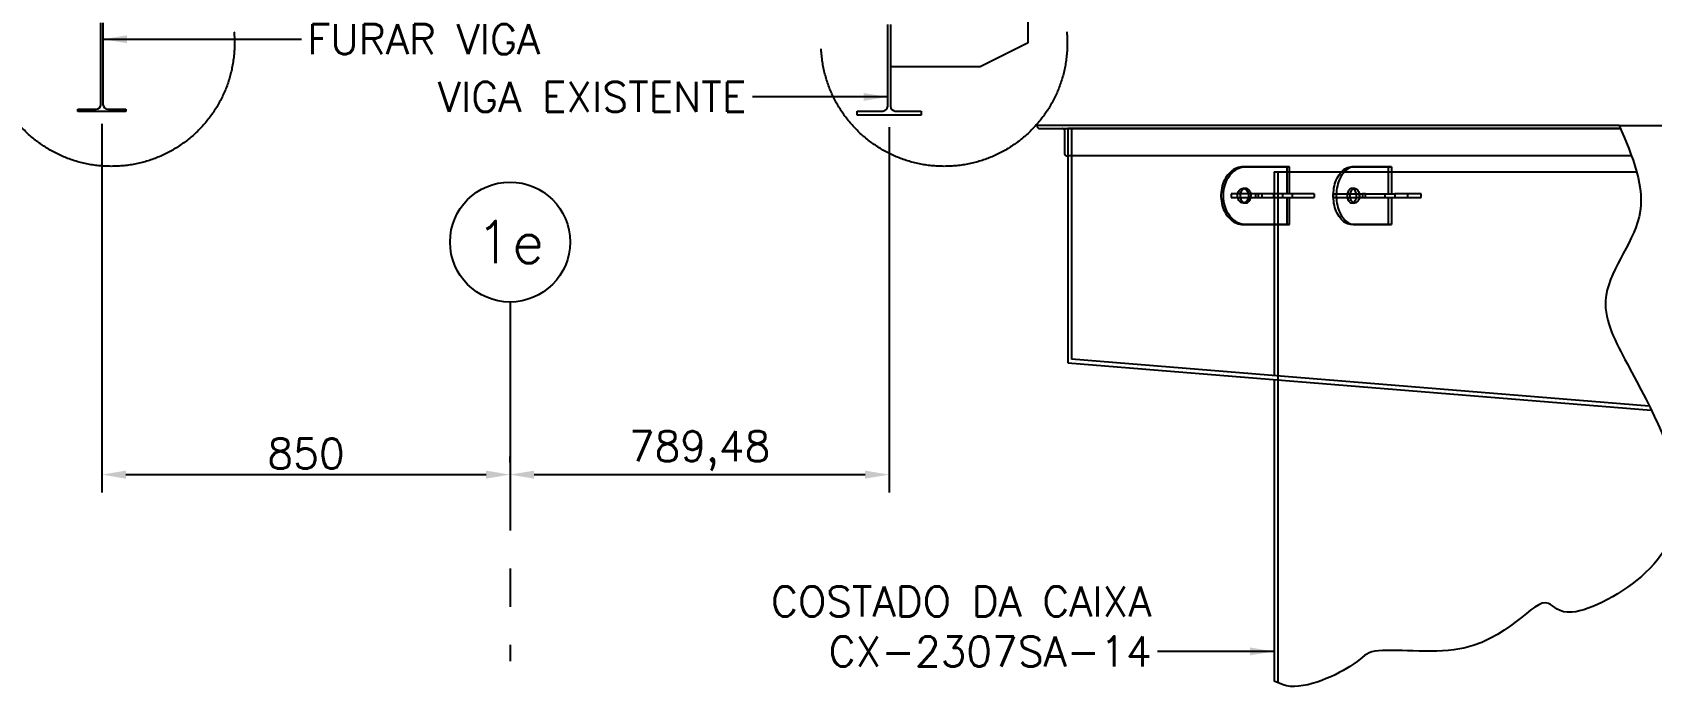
# Model space of a CAD drawing. Header units: metres. Extents: x 0 to 21025, y 0 to 14850.
# Drawn here: x 2607 to 5980, y 10787 to 12160 of the extents above; entities that cross this region are included whole.
import ezdxf
from ezdxf.enums import TextEntityAlignment as Align

# ---------------------------------------------------------------- set-up
doc = ezdxf.new("R2010")
doc.units = ezdxf.units.M
doc.header["$LTSCALE"] = 25
doc.linetypes.add('CENTER2', pattern=[28.575, 19.05, -3.175, 3.175, -3.175])
doc.linetypes.add('PHANTOM', pattern=[63.5, 31.75, -6.35, 6.35, -6.35, 6.35, -6.35])
for name, color, linetype in [('18_COTAS', 7, 'Continuous'), ('GSB', 7, 'Continuous'), ('SC1', 7, 'CENTER2'), ('SDM', 7, 'Continuous'), ('SL1', 8, 'Continuous'), ('SL4', 4, 'Continuous'), ('SRE', 2, 'PHANTOM')]:
    doc.layers.add(name, color=color, linetype=linetype)
doc.styles.add('R140', font='simplex.shx', dxfattribs={"height": 3.5})
doc.styles.add('ROMANS', font='ROMANS.SHX')
doc.dimstyles.new('25___1-25', dxfattribs={"dimscale": 25, "dimtxt": 2.5, "dimasz": 2, "dimexe": 1.5, "dimexo": 1, "dimgap": 0.5, "dimtad": 1, "dimzin": 12, "dimtxsty": 'ROMANS', "dimcen": 0, "dimclrd": 256, "dimclre": 256, "dimclrt": 3, "dimazin": 3, "dimtfac": 1, "dimtmove": 0, "dimatfit": 0, "dimfxl": 1, "dimlwd": -1, "dimlwe": -1, "dimarcsym": 0})

# ---------------------------------------------------------------- blocks, each defined once
blk = doc.blocks.new('*D40')
at = {"layer": '18_COTAS', "transparency": 16777216}
for p, q in [((2752.3, 11970.1), (2752.3, 11201.3)), ((3602.3, 11263.8), (3602.3, 11276.3)), ((2802.3, 11238.8), (3552.3, 11238.8))]:
    blk.add_line(p, q, dxfattribs=at)
for points in [[(2802.3, 11247.1), (2802.3, 11230.4), (2752.3, 11238.8)], [(3552.3, 11247.1), (3552.3, 11230.4), (3602.3, 11238.8)]]:
    blk.add_solid(points, dxfattribs=at)
at = {"layer": 'Defpoints', "color": 0, "transparency": 16777216}
for p in [(2752.3, 11995.1), (3602.3, 11238.8), (3602.3, 11238.8)]:
    blk.add_point(p, dxfattribs=at)
at = {"layer": '18_COTAS', "color": 3, "transparency": 16777216, "insert": (3177.3, 11282.5), "char_height": 62.5, "attachment_point": 5, "style": 'ROMANS'}
blk.add_mtext('850', dxfattribs=at)
blk = doc.blocks.new('INDICACAO_EIXO')
at = {"layer": 'GSB', "color": 3}
blk.add_circle((0, 0), 5, dxfattribs=at)
blk = doc.blocks.new('*D43')
at = {"layer": '18_COTAS', "transparency": 16777216}
for p, q in [((6052.1, 12245.1), (6052.1, 12658.9)), ((4706.5, 12195.1), (6089.6, 12195.1)), ((6052.1, 11966.4), (6052.1, 12195.1)), ((6027.1, 11966.4), (6014.6, 11966.4)), ((6052.1, 11916.4), (6052.1, 11866.4))]:
    blk.add_line(p, q, dxfattribs=at)
for points in [[(6043.7, 12245.1), (6060.4, 12245.1), (6052.1, 12195.1)], [(6043.7, 11916.4), (6060.4, 11916.4), (6052.1, 11966.4)]]:
    blk.add_solid(points, dxfattribs=at)
at = {"layer": 'Defpoints', "color": 0, "transparency": 16777216}
for p in [(4681.5, 12195.1), (6052.1, 11966.4), (6052.1, 11966.4)]:
    blk.add_point(p, dxfattribs=at)
at = {"layer": '18_COTAS', "color": 3, "transparency": 16777216, "insert": (6002.4, 12491.6), "char_height": 62.5, "attachment_point": 5, "rotation": 90, "style": 'ROMANS'}
blk.add_mtext('228,72', dxfattribs=at)
blk = doc.blocks.new('*D44')
at = {"layer": '18_COTAS', "transparency": 16777216}
for p, q in [((4391.8, 11963.1), (4391.8, 11201.3)), ((3602.3, 11263.8), (3602.3, 11276.3)), ((3652.3, 11238.8), (4341.8, 11238.8))]:
    blk.add_line(p, q, dxfattribs=at)
for points in [[(3652.3, 11247.1), (3652.3, 11230.4), (3602.3, 11238.8)], [(4341.8, 11247.1), (4341.8, 11230.4), (4391.8, 11238.8)]]:
    blk.add_solid(points, dxfattribs=at)
at = {"layer": 'Defpoints', "color": 0, "transparency": 16777216}
for p in [(4391.8, 11988.1), (3602.3, 11238.8), (4391.8, 11238.8)]:
    blk.add_point(p, dxfattribs=at)
at = {"layer": '18_COTAS', "color": 3, "transparency": 16777216, "insert": (3997, 11288.5), "char_height": 62.5, "attachment_point": 5, "style": 'ROMANS'}
blk.add_mtext('789,48', dxfattribs=at)

msp = doc.modelspace()

# ---------------------------------------------------------------- linework, layer by layer
at = {"layer": 'SC1'}
msp.add_line((3602.284, 11598.461), (3602.284, 10850.146), dxfattribs=at)
at = {"layer": 'SDM'}
msp.add_line((5912.189, 11966.414), (6470.029, 11966.414), dxfattribs=at)
msp.add_open_spline([(5912.189, 11966.414), (5940.066, 11901.986), (5994.817, 11775.446), (5848.693, 11618.721), (5961.176, 11411.587), (6067.021, 11209.332), (5998.498, 11032.162), (5798.234, 10927.445), (5748.687, 11015.361), (5659.791, 10840.44), (5389.005, 10884.8), (5371.071, 10841.28), (5248.521, 10786.6), (5212.758, 10800.741), (5212.758, 10800.741), (5193.759, 10808.344), (5193.759, 10808.344)], degree=3, knots=[0, 0, 0, 0, 194.8016966, 382.60436876, 521.24409009, 840.44285447, 1067.48732685, 1275.00950408, 1433.71503451, 1897.58434376, 2137.48786665, 2259.08929892, 2419.64918994, 2419.64918994, 2419.64918994, 2419.64921444, 2419.64921444, 2419.64921444, 2419.64921444], dxfattribs=at)
at = {"layer": 'SL1'}
for p, q in [((2750.134, 12010.363), (2750.134, 12179.903)), ((2754.434, 12179.903), (2754.434, 12010.363)), ((4388.859, 12006.463), (4388.859, 12176.663)), ((4394.659, 12176.663), (4394.659, 12006.463)), ((2702.284, 11995.133), (2702.284, 12000.363)), ((2702.284, 12000.363), (2740.134, 12000.363)), ((2802.284, 11995.133), (2702.284, 11995.133)), ((2764.434, 12000.363), (2802.284, 12000.363)), ((2802.284, 12000.363), (2802.284, 11995.133)), ((4325.259, 11988.063), (4325.259, 11996.463)), ((4325.259, 11996.463), (4378.859, 11996.463)), ((4458.259, 11988.063), (4325.259, 11988.063)), ((4404.659, 11996.463), (4458.259, 11996.463)), ((4458.259, 11996.463), (4458.259, 11988.063)), ((4763.759, 11960.063), (4763.759, 11471.979)), ((5914.936, 11960.063), (4763.759, 11960.063)), ((4771.759, 11960.063), (4771.759, 11479.354)), ((5220.312, 11880.063), (5129.012, 11880.063)), ((5131.583, 11880.063), (5129.012, 11880.063)), ((5131.583, 11880.063), (5134.154, 11880.063)), ((5134.154, 11880.063), (5225.509, 11880.063)), ((5220.312, 11880.063), (5220.312, 11824.013)), ((5225.509, 11880.063), (5220.312, 11880.063)), ((5225.509, 11824.013), (5225.509, 11880.063)), ((5358.685, 11880.063), (5355.621, 11880.063)), ((5355.621, 11880.063), (5432.276, 11880.063)), ((5358.685, 11880.063), (5361.749, 11880.063)), ((5438.36, 11880.063), (5361.749, 11880.063)), ((5432.276, 11880.063), (5438.36, 11880.063)), ((5432.276, 11824.013), (5432.276, 11880.063)), ((5438.36, 11880.063), (5438.36, 11824.013)), ((5193.759, 11870.063), (5948.777, 11870.063)), ((5193.759, 11870.063), (5193.759, 11444.957)), ((5201.759, 11870.063), (5201.759, 10805.142)), ((5104.017, 11824.013), (5104.017, 11816.013)), ((5169.04, 11824.013), (5104.017, 11824.013)), ((5104.017, 11816.013), (5169.04, 11816.013)), ((5134.154, 11835.013), (5129.012, 11835.013)), ((5129.012, 11805.013), (5134.154, 11805.013)), ((5155.44, 11816.013), (5155.44, 11824.013)), ((5160.583, 11824.013), (5160.583, 11816.013)), ((5169.04, 11816.013), (5169.04, 11824.013)), ((5192.731, 11824.013), (5169.04, 11824.013)), ((5169.04, 11816.013), (5192.731, 11816.013)), ((5192.731, 11824.013), (5192.731, 11816.013)), ((5220.312, 11824.013), (5192.731, 11824.013)), ((5192.731, 11816.013), (5220.312, 11816.013)), ((5212.006, 11816.013), (5212.006, 11824.013)), ((5225.509, 11824.013), (5220.312, 11824.013)), ((5220.312, 11816.013), (5220.312, 11760.063)), ((5220.312, 11816.013), (5225.509, 11816.013)), ((5231.671, 11824.013), (5225.509, 11824.013)), ((5225.509, 11816.013), (5231.671, 11816.013)), ((5225.509, 11760.063), (5225.509, 11816.013)), ((5231.671, 11816.013), (5231.671, 11824.013)), ((5277.028, 11824.013), (5231.671, 11824.013)), ((5231.671, 11816.013), (5277.028, 11816.013)), ((5277.028, 11824.013), (5277.028, 11816.013)), ((5316.514, 11816.013), (5316.514, 11824.013)), ((5316.514, 11824.013), (5317.137, 11824.013)), ((5316.514, 11816.013), (5317.142, 11816.013)), ((5317.137, 11824.013), (5352.457, 11824.013)), ((5317.142, 11816.013), (5352.457, 11816.013)), ((5352.457, 11824.013), (5364.914, 11824.013)), ((5352.457, 11816.013), (5364.914, 11816.013)), ((5361.749, 11835.013), (5355.621, 11835.013)), ((5355.621, 11805.013), (5361.749, 11805.013)), ((5364.914, 11824.013), (5377.797, 11824.013)), ((5364.914, 11816.013), (5377.797, 11816.013)), ((5371.074, 11824.013), (5371.074, 11816.013)), ((5383.925, 11824.013), (5377.797, 11824.013)), ((5377.797, 11824.013), (5377.797, 11816.013)), ((5377.797, 11816.013), (5383.925, 11816.013)), ((5383.925, 11816.013), (5383.925, 11824.013)), ((5383.925, 11824.013), (5445.209, 11824.013)), ((5383.925, 11816.013), (5445.209, 11816.013)), ((5425.128, 11816.013), (5425.128, 11824.013)), ((5432.276, 11760.063), (5432.276, 11816.013)), ((5438.36, 11816.013), (5438.36, 11760.063)), ((5445.209, 11824.013), (5445.209, 11816.013)), ((5499.769, 11824.013), (5445.209, 11824.013)), ((5445.209, 11816.013), (5499.769, 11816.013)), ((5471.535, 11824.013), (5471.535, 11816.013)), ((5499.769, 11816.013), (5499.769, 11824.013)), ((5129.012, 11760.063), (5220.312, 11760.063)), ((5131.583, 11760.063), (5129.012, 11760.063)), ((5131.583, 11760.063), (5134.154, 11760.063)), ((5225.509, 11760.063), (5134.154, 11760.063)), ((5220.312, 11760.063), (5225.509, 11760.063)), ((5358.685, 11760.063), (5355.621, 11760.063)), ((5432.276, 11760.063), (5355.621, 11760.063)), ((5358.685, 11760.063), (5361.749, 11760.063)), ((5361.749, 11760.063), (5438.36, 11760.063)), ((5438.36, 11760.063), (5432.276, 11760.063)), ((4763.759, 11471.979), (5979.115, 11372.916)), ((5975.131, 11381.267), (4771.759, 11479.354)), ((5193.759, 11436.93), (5193.759, 10808.344))]:
    msp.add_line(p, q, dxfattribs=at)
at = {"layer": 'SL1', "extrusion": (2.22045e-16, 1, -2.22045e-16)}
for p, q in [((5912.189, 11966.413), (4700.259, 11966.413)), ((4752.409, 11960.063), (5914.936, 11960.063)), ((5938.214, 11902.913), (4762.409, 11902.913))]:
    msp.add_line(p, q, dxfattribs=at)
at = {"layer": 'SL1', "flags": 128}
for points in [[(5129.012, 11880.063), (5125.493, 11879.887), (5121.996, 11879.36), (5118.539, 11878.485), (5115.144, 11877.267), (5111.83, 11875.713), (5108.617, 11873.833), (5105.524, 11871.638), (5102.569, 11869.139), (5099.768, 11866.353), (5097.14, 11863.295), (5094.698, 11859.983), (5092.458, 11856.437), (5090.432, 11852.677), (5088.633, 11848.727), (5087.071, 11844.607), (5085.755, 11840.344), (5084.692, 11835.962), (5083.89, 11831.487), (5083.352, 11826.944), (5083.083, 11822.362), (5083.083, 11817.765), (5083.352, 11813.182), (5083.89, 11808.64), (5084.692, 11804.164), (5085.755, 11799.782), (5087.071, 11795.519), (5088.633, 11791.4), (5090.432, 11787.449), (5092.458, 11783.69), (5094.698, 11780.144), (5097.14, 11776.832), (5099.768, 11773.774), (5102.569, 11770.988), (5105.524, 11768.489), (5108.617, 11766.293), (5111.83, 11764.413), (5115.144, 11762.86), (5118.539, 11761.642), (5121.996, 11760.767), (5125.493, 11760.239), (5129.012, 11760.063)], [(5134.154, 11760.063), (5130.636, 11760.239), (5127.138, 11760.767), (5123.681, 11761.642), (5120.286, 11762.86), (5116.973, 11764.413), (5113.76, 11766.293), (5110.666, 11768.489), (5107.711, 11770.988), (5104.911, 11773.774), (5102.282, 11776.832), (5099.841, 11780.144), (5097.6, 11783.69), (5095.575, 11787.449), (5093.775, 11791.4), (5092.213, 11795.519), (5090.897, 11799.782), (5089.835, 11804.164), (5089.032, 11808.64), (5088.495, 11813.182), (5088.225, 11817.765), (5088.225, 11822.362), (5088.495, 11826.944), (5089.032, 11831.487), (5089.835, 11835.962), (5090.897, 11840.344), (5092.213, 11844.607), (5093.775, 11848.727), (5095.575, 11852.677), (5097.6, 11856.437), (5099.841, 11859.983), (5102.282, 11863.295), (5104.911, 11866.353), (5107.711, 11869.139), (5110.666, 11871.638), (5113.76, 11873.833), (5116.973, 11875.713), (5120.286, 11877.267), (5123.681, 11878.485), (5127.138, 11879.36), (5130.636, 11879.887), (5134.154, 11880.063)], [(5355.621, 11760.063), (5352.669, 11760.239), (5349.734, 11760.767), (5346.833, 11761.642), (5343.984, 11762.86), (5341.204, 11764.413), (5338.508, 11766.293), (5335.912, 11768.489), (5333.432, 11770.988), (5331.083, 11773.774), (5328.877, 11776.832), (5326.828, 11780.144), (5324.949, 11783.69), (5323.249, 11787.449), (5321.739, 11791.4), (5320.428, 11795.519), (5319.324, 11799.782), (5318.432, 11804.164), (5317.759, 11808.64), (5317.308, 11813.182), (5317.082, 11817.765), (5317.082, 11822.362), (5317.308, 11826.944), (5317.759, 11831.487), (5318.432, 11835.962), (5319.324, 11840.344), (5320.428, 11844.607), (5321.739, 11848.727), (5323.249, 11852.677), (5324.949, 11856.437), (5326.828, 11859.983), (5328.877, 11863.295), (5331.083, 11866.353), (5333.432, 11869.139), (5335.912, 11871.638), (5338.508, 11873.833), (5341.204, 11875.713), (5343.984, 11877.267), (5346.833, 11878.485), (5349.734, 11879.36), (5352.669, 11879.887), (5355.621, 11880.063)], [(5361.749, 11880.063), (5358.797, 11879.887), (5355.862, 11879.36), (5352.962, 11878.485), (5350.113, 11877.267), (5347.332, 11875.713), (5344.636, 11873.833), (5342.041, 11871.638), (5339.561, 11869.139), (5337.211, 11866.353), (5335.005, 11863.295), (5332.957, 11859.983), (5331.077, 11856.437), (5329.377, 11852.677), (5327.867, 11848.727), (5326.557, 11844.607), (5325.452, 11840.344), (5324.561, 11835.962), (5323.887, 11831.487), (5323.436, 11826.944), (5323.21, 11822.362), (5323.21, 11817.765), (5323.436, 11813.182), (5323.887, 11808.64), (5324.561, 11804.164), (5325.452, 11799.782), (5326.557, 11795.519), (5327.867, 11791.4), (5329.377, 11787.449), (5331.077, 11783.69), (5332.957, 11780.144), (5335.005, 11776.832), (5337.211, 11773.774), (5339.561, 11770.988), (5342.041, 11768.489), (5344.636, 11766.293), (5347.332, 11764.413), (5350.113, 11762.86), (5352.962, 11761.642), (5355.862, 11760.767), (5358.797, 11760.239), (5361.749, 11760.063)], [(5129.012, 11835.013), (5130.766, 11834.837), (5132.479, 11834.314), (5134.111, 11833.455), (5135.623, 11832.282), (5136.98, 11830.821), (5138.15, 11829.106), (5139.107, 11827.179), (5139.826, 11825.083), (5140.292, 11822.869), (5140.494, 11820.587), (5140.427, 11818.293), (5140.092, 11816.038), (5139.497, 11813.877), (5138.657, 11811.859), (5137.59, 11810.033), (5136.323, 11808.441), (5134.884, 11807.119), (5133.307, 11806.1), (5131.63, 11805.407), (5129.891, 11805.057), (5128.132, 11805.057), (5126.394, 11805.407), (5124.716, 11806.1), (5123.14, 11807.119), (5121.701, 11808.441), (5120.433, 11810.033), (5119.367, 11811.859), (5118.527, 11813.877), (5117.932, 11816.038), (5117.597, 11818.293), (5117.53, 11820.587), (5117.731, 11822.869), (5118.198, 11825.083), (5118.917, 11827.179), (5119.873, 11829.106), (5121.044, 11830.821), (5122.401, 11832.282), (5123.913, 11833.455), (5125.545, 11834.314), (5127.258, 11834.837), (5129.012, 11835.013)], [(5134.154, 11835.013), (5132.4, 11834.837), (5130.687, 11834.314), (5129.056, 11833.455), (5127.543, 11832.282), (5126.186, 11830.821), (5125.016, 11829.106), (5124.059, 11827.179), (5123.34, 11825.083), (5122.874, 11822.869), (5122.672, 11820.587), (5122.739, 11818.293), (5123.074, 11816.038), (5123.669, 11813.877), (5124.509, 11811.859), (5125.576, 11810.033), (5126.843, 11808.441), (5128.282, 11807.119), (5129.859, 11806.1), (5131.536, 11805.407), (5133.275, 11805.057), (5135.034, 11805.057), (5136.772, 11805.407), (5138.45, 11806.1), (5140.026, 11807.119), (5141.465, 11808.441), (5142.733, 11810.033), (5143.799, 11811.859), (5144.639, 11813.877), (5145.234, 11816.038), (5145.569, 11818.293), (5145.636, 11820.587), (5145.435, 11822.869), (5144.969, 11825.083), (5144.249, 11827.179), (5143.293, 11829.106), (5142.122, 11830.821), (5140.765, 11832.282), (5139.253, 11833.455), (5137.621, 11834.314), (5135.908, 11834.837), (5134.154, 11835.013)], [(5355.621, 11835.013), (5354.149, 11834.837), (5352.712, 11834.314), (5351.343, 11833.455), (5350.074, 11832.282), (5348.935, 11830.821), (5347.953, 11829.106), (5347.15, 11827.179), (5346.547, 11825.083), (5346.155, 11822.869), (5345.986, 11820.587), (5346.043, 11818.293), (5346.324, 11816.038), (5346.823, 11813.877), (5347.528, 11811.859), (5348.423, 11810.033), (5349.486, 11808.441), (5350.694, 11807.119), (5352.017, 11806.1), (5353.424, 11805.407), (5354.883, 11805.057), (5356.359, 11805.057), (5357.818, 11805.407), (5358.685, 11805.791)], [(5361.749, 11835.013), (5363.221, 11834.837), (5364.658, 11834.314), (5366.028, 11833.455), (5367.296, 11832.282), (5368.435, 11830.821), (5369.417, 11829.106), (5370.22, 11827.179), (5370.824, 11825.083), (5371.215, 11822.869), (5371.384, 11820.587), (5371.327, 11818.293), (5371.046, 11816.038), (5370.547, 11813.877), (5369.842, 11811.859), (5368.947, 11810.033), (5367.884, 11808.441), (5366.676, 11807.119), (5365.354, 11806.1), (5363.946, 11805.407), (5362.487, 11805.057), (5361.011, 11805.057), (5359.552, 11805.407), (5358.145, 11806.1), (5356.822, 11807.119), (5355.615, 11808.441), (5354.551, 11810.033), (5353.656, 11811.859), (5352.951, 11813.877), (5352.452, 11816.038), (5352.171, 11818.293), (5352.115, 11820.587), (5352.284, 11822.869), (5352.675, 11825.083), (5353.279, 11827.179), (5354.081, 11829.106), (5355.063, 11830.821), (5356.202, 11832.282), (5357.471, 11833.455), (5358.84, 11834.314), (5360.277, 11834.837), (5361.749, 11835.013)], [(5358.685, 11805.791), (5359.225, 11806.1), (5360.548, 11807.119), (5361.755, 11808.441), (5362.819, 11810.033), (5363.714, 11811.859), (5364.419, 11813.877), (5364.918, 11816.038), (5365.199, 11818.293), (5365.256, 11820.587), (5365.086, 11822.869), (5364.695, 11825.083), (5364.091, 11827.179), (5363.289, 11829.106), (5362.307, 11830.821), (5361.168, 11832.282), (5359.899, 11833.455), (5358.685, 11834.235)]]:
    msp.add_lwpolyline(points, dxfattribs=at)
at = {"layer": 'SL1'}
for centre, radius, start, end in [((2740.134, 12010.363), 10, 270, 0), ((2764.434, 12010.363), 10, 180, 270), ((4378.859, 12006.463), 10, 270, 0), ((4404.659, 12006.463), 10, 180, 270), ((5355.549, 11828.303), 6.71, 62.135029, 89.384778)]:
    msp.add_arc(centre, radius, start, end, dxfattribs=at)
msp.add_rational_spline([(4700.259, 11966.413), (4700.259, 11965.738), (4700.259, 11965.063), (4700.259, 11960.063), (4705.259, 11960.063), (4728.834, 11960.063), (4752.409, 11960.063), (4757.409, 11960.063), (4757.409, 11955.063), (4757.409, 11931.488), (4757.409, 11907.913), (4757.409, 11902.913), (4762.409, 11902.913)], [1, 1, 1, 0.707106781187, 1, 1, 1, 0.707106781187, 1, 1, 1, 0.707106781187, 1], degree=2, knots=[0, 0, 0, 1, 1, 2.57079633, 2.57079633, 3.57079633, 3.57079633, 5.14159265, 5.14159265, 6.14159265, 6.14159265, 7.71238898, 7.71238898, 7.71238898], dxfattribs=at)
at = {"layer": 'SL4'}
for p, q in [((4681.499, 12138.783), (4681.499, 12188.783)), ((4681.499, 12138.783), (4581.499, 12088.783)), ((4581.499, 12088.783), (4394.659, 12088.783))]:
    msp.add_line(p, q, dxfattribs=at)
at = {"layer": 'SRE'}
for centre in [(2771.949, 12137.596), (4506.499, 12137.596)]:
    msp.add_circle(centre, 256.394, dxfattribs=at)

# ---------------------------------------------------------------- block references
at = {"layer": 'GSB'}
ref = msp.add_blockref('INDICACAO_EIXO', (3602.284, 11723.461), dxfattribs=dict(at, xscale=24.99999999999972, yscale=24.99999999999972, zscale=24.99999999999972))
ref.add_attrib('EIXO', '1e', dxfattribs={"color": 4, "height": 87.5, "style": 'R140'}).set_placement((3602.284, 11723.461), align=Align.MIDDLE_CENTER)

# ---------------------------------------------------------------- texts
at = {"layer": 'SDM', "color": 3, "char_height": 62.5, "style": 'ROMANS'}
for s, insert, attachment_point in [('VIGA EXISTENTE\\PFURAR VIGA', (3180.126, 12114.778), 7), ('VIGA EXISTENTE', (4094.516, 11994.553), 9), ('COSTADO DA CAIXA \\PCX-2307SA-14', (4938.493, 10839.143), 9)]:
    msp.add_mtext(s, dxfattribs=dict(at, insert=insert, attachment_point=attachment_point))

# ---------------------------------------------------------------- dimensions: what is measured, and where the dimension line sits
at = {"layer": '18_COTAS'}
dim = msp.add_linear_dim(base=(6052.057, 11966.414), p1=(4681.499, 12195.133), p2=(6052.057, 11966.414), angle=90, dimstyle='25___1-25', dxfattribs=at)
dim.commit()
dim.dimension.update_dxf_attribs({"geometry": '*D43', "text_midpoint": (6052.057, 12491.638), "dimtype": 160})
for base, p1, p2, picture, middle in [((3602.284, 11238.783), (2752.284, 11995.133), (3602.284, 11238.783), '*D40', (3177.284, 11282.533)), ((4391.758846373, 11238.782947806), (3602.283846373, 11238.782947806), (4391.758846373, 11988.063292944), '*D44', (3997.021346373, 11288.485328758))]:
    dim = msp.add_linear_dim(base=base, p1=p1, p2=p2, dimstyle='25___1-25', dxfattribs=at)
    dim.commit()
    dim.dimension.update_dxf_attribs({"geometry": picture, "text_midpoint": middle})

# ---------------------------------------------------------------- leaders
at = {"layer": 'SDM', "annotation_type": 0, "has_hookline": 1, "hookline_direction": 0}
msp.add_leader([(2754.434, 12146.028), (3167.626, 12146.028)], dimstyle='25___1-25', override={"dimgap": 0.5, "dimtad": 0}, dxfattribs=at)
at = {"layer": 'SDM', "annotation_type": 0, "has_hookline": 1, "hookline_direction": 1}
for points, text_width in [([(4388.859, 12025.803), (4107.016, 12025.803)], 720.238), ([(5193.759, 10870.393), (4950.993, 10870.393)], 898.81)]:
    msp.add_leader(points, dimstyle='25___1-25', override={"dimgap": 0.5, "dimtad": 0}, dxfattribs=dict(at, text_width=text_width))

doc.saveas('drawing.dxf')
